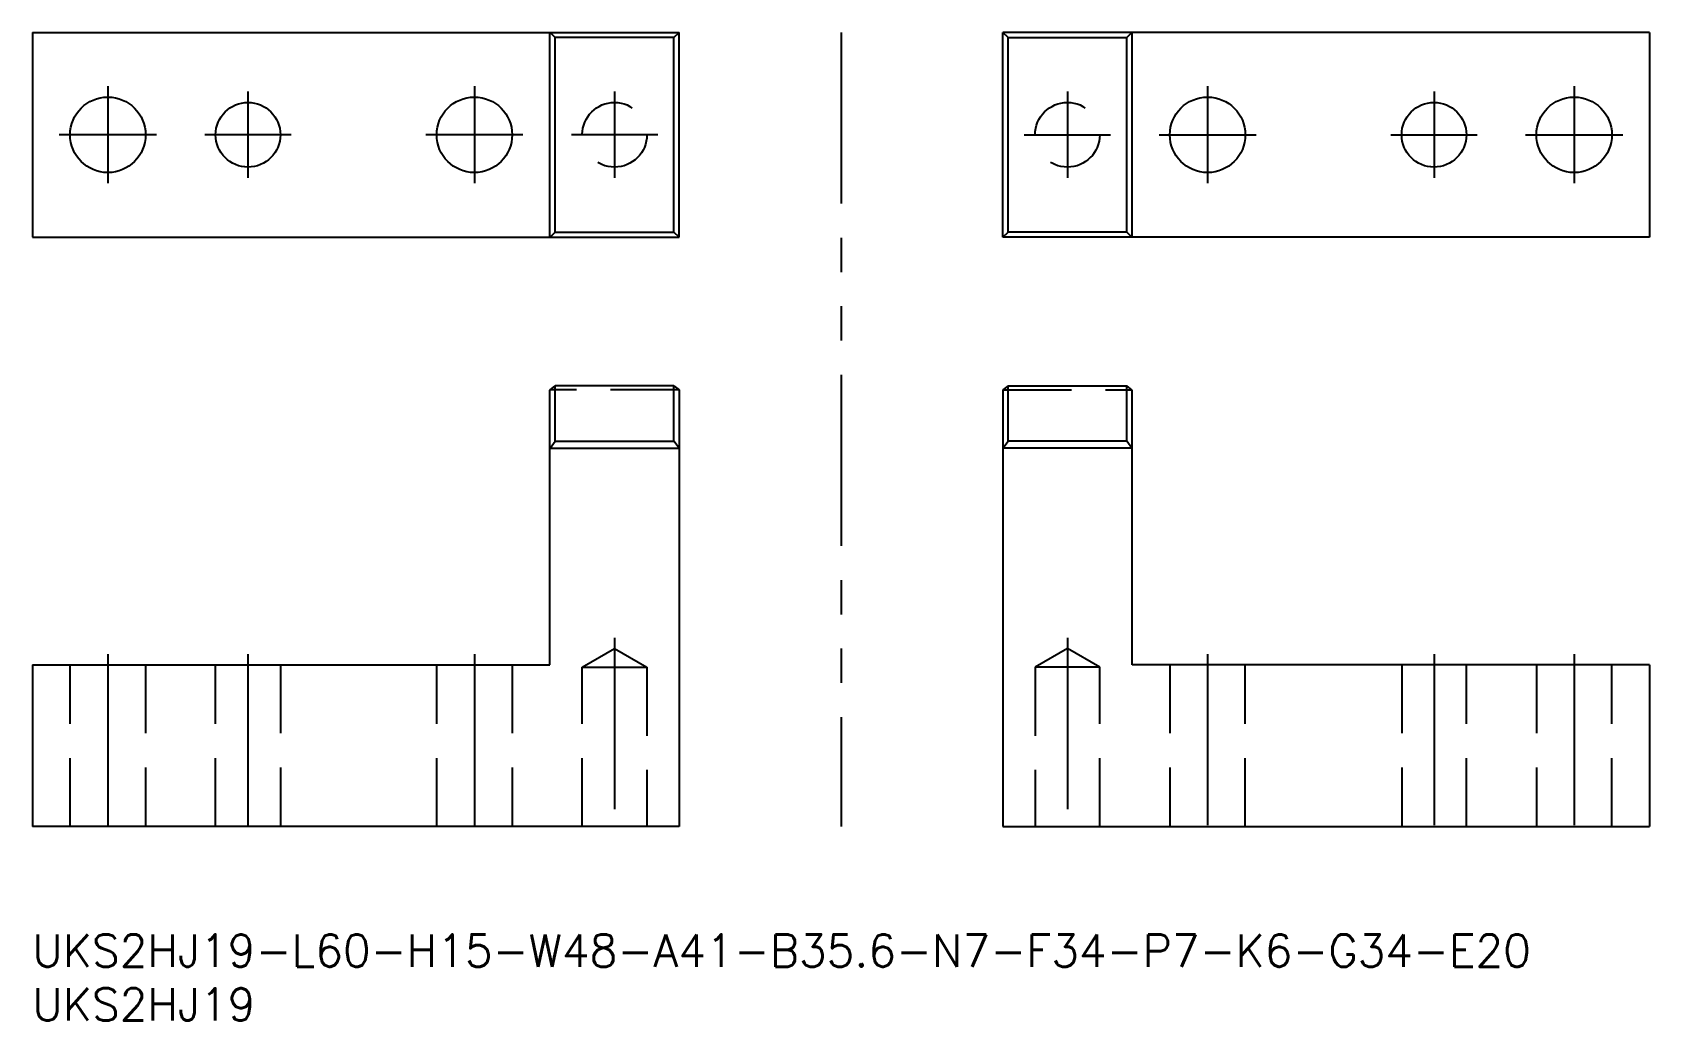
# Model space of a CAD drawing. Extents: x 0 to 150, y -8 to 84.
import ezdxf

# ---------------------------------------------------------------- set-up
doc = ezdxf.new("R2010")
doc.units = 0
doc.header["$LTSCALE"] = 0.5
for name, pattern in [('CENTER', [50.8, 31.75, -6.35, 6.35, -6.35]), ('DASHED', [19.05, 12.7, -6.35]), ('PHANTOM', [63.5, 31.75, -6.35, 6.35, -6.35, 6.35, -6.35])]:
    doc.linetypes.add(name, pattern=pattern)
for name, color, linetype in [('MSM_CENTER', 1, 'CENTER'), ('MSM_CONTINUOUS', 7, 'CONTINUOUS'), ('MSM_DASHED', 4, 'DASHED'), ('MSM_IMAGINARY', 6, 'PHANTOM'), ('MSM_PART_NUMBER', 7, 'CONTINUOUS')]:
    doc.layers.add(name, color=color, linetype=linetype)
doc.styles.get("Standard").update_dxf_attribs({"font": 'txt.shx', "height": 1, "bigfont": 'bigfont.shx'})

# ---------------------------------------------------------------- blocks, each defined once
blk = doc.blocks.new('*U44')
at = {"layer": 'MSM_PART_NUMBER'}
blk.add_text('UKS2HJ19-L60-H15-W48-A41-B35.6-N7-F34-P7-K6-G34-E20', height=3, dxfattribs=at).set_placement((0, -3))
blk = doc.blocks.new('*U45')
at = {"layer": 'MSM_PART_NUMBER'}
blk.add_text('UKS2HJ19', height=3, dxfattribs=at).set_placement((0, -8))

msp = doc.modelspace()

# ---------------------------------------------------------------- linework, layer by layer
at = {"layer": 'MSM_CENTER'}
for p, q in [((7, 78.65), (7, 69.65)), ((20, 78.15), (20, 70.15)), ((41, 78.65), (41, 69.65)), ((54, 78.15), (54, 70.15)), ((96, 78.15), (96, 70.15)), ((109, 78.65), (109, 69.65)), ((130, 78.15), (130, 70.15)), ((143, 78.65), (143, 69.65)), ((11.5, 74.15), (2.5, 74.15)), ((24, 74.15), (16, 74.15)), ((45.5, 74.15), (36.5, 74.15)), ((58, 74.15), (50, 74.15)), ((92, 74.15), (100, 74.15)), ((104.5, 74.15), (113.5, 74.15)), ((126, 74.15), (134, 74.15)), ((138.5, 74.15), (147.5, 74.15)), ((54, 27.5), (54, 9)), ((96, 27.5), (96, 9)), ((7, 26), (7, 9)), ((20, 26), (20, 9)), ((41, 26), (41, 9)), ((109, 26), (109, 9)), ((130, 26), (130, 9)), ((143, 26), (143, 9))]:
    msp.add_line(p, q, dxfattribs=at)
at = {"layer": 'MSM_CONTINUOUS'}
for p, q in [((0, 83.65), (60, 83.65)), ((0, 83.65), (0, 64.65)), ((48, 64.65), (48, 83.65)), ((48.02, 83.65), (48.5, 83.17)), ((48.5, 65.13), (48.5, 83.17)), ((59.5, 83.17), (48.5, 83.17)), ((59.5, 83.17), (59.98, 83.65)), ((59.5, 65.13), (59.5, 83.17)), ((60, 64.65), (60, 83.65)), ((150, 83.65), (90, 83.65)), ((90, 64.65), (90, 83.65)), ((90.5, 83.17), (90.02, 83.65)), ((90.5, 83.17), (101.5, 83.17)), ((90.5, 65.13), (90.5, 83.17)), ((101.98, 83.65), (101.5, 83.17)), ((101.5, 65.13), (101.5, 83.17)), ((102, 64.65), (102, 83.65)), ((150, 83.65), (150, 64.65)), ((0, 64.65), (60, 64.65)), ((48.02, 64.65), (48.5, 65.13)), ((48.5, 65.13), (59.5, 65.13)), ((59.98, 64.65), (59.5, 65.13)), ((150, 64.65), (90, 64.65)), ((90.02, 64.65), (90.5, 65.13)), ((101.5, 65.13), (90.5, 65.13)), ((101.98, 64.65), (101.5, 65.13)), ((48, 50.48), (48.02, 50.5)), ((48, 25), (48, 50.48)), ((48.02, 50.5), (48.5, 50.86)), ((59.5, 50.86), (48.5, 50.86)), ((48.5, 45.74), (48.5, 50.86)), ((59.5, 45.74), (59.5, 50.86)), ((59.5, 50.86), (59.98, 50.5)), ((59.98, 50.5), (60, 50.48)), ((60, 50.48), (60, 10)), ((90.02, 50.5), (90, 50.48)), ((90, 50.48), (90, 10)), ((90.5, 50.86), (90.02, 50.5)), ((90.5, 50.86), (101.5, 50.86)), ((90.5, 45.74), (90.5, 50.86)), ((101.98, 50.5), (101.5, 50.86)), ((101.5, 45.74), (101.5, 50.86)), ((102, 50.48), (101.98, 50.5)), ((102, 25), (102, 50.48)), ((48, 45.08), (48.02, 45.1)), ((48.02, 45.1), (48.5, 45.74)), ((48.02, 45.1), (59.98, 45.1)), ((48.5, 45.74), (59.5, 45.74)), ((59.98, 45.1), (59.5, 45.74)), ((59.98, 45.1), (60, 45.08)), ((90.02, 45.1), (90, 45.08)), ((90.02, 45.1), (90.5, 45.74)), ((101.98, 45.1), (90.02, 45.1)), ((101.5, 45.74), (90.5, 45.74)), ((101.98, 45.1), (101.5, 45.74)), ((102, 45.08), (101.98, 45.1)), ((0, 25), (48, 25)), ((0, 25), (0, 10)), ((150, 25), (102, 25)), ((150, 25), (150, 10)), ((60, 10), (0, 10)), ((90, 10), (150, 10))]:
    msp.add_line(p, q, dxfattribs=at)
for centre, radius in [((7, 74.15), 3.5), ((20, 74.15), 3), ((41, 74.15), 3.5), ((109, 74.15), 3.5), ((130, 74.15), 3), ((143, 74.15), 3.5)]:
    msp.add_circle(centre, radius, dxfattribs=at)
at = {"layer": 'MSM_DASHED'}
for p, q in [((59.98, 50.5), (48.02, 50.5)), ((90.02, 50.5), (101.98, 50.5)), ((51, 24.77), (54, 26.5)), ((54, 26.5), (57, 24.77)), ((96, 26.5), (93, 24.77)), ((99, 24.77), (96, 26.5)), ((3.5, 10), (3.5, 25)), ((10.5, 25), (10.5, 10)), ((17, 10), (17, 25)), ((23, 25), (23, 10)), ((37.5, 10), (37.5, 25)), ((44.5, 25), (44.5, 10)), ((51, 24.77), (57, 24.77)), ((51, 10), (51, 24.77)), ((57, 24.77), (57, 10)), ((99, 24.77), (93, 24.77)), ((93, 24.77), (93, 10)), ((99, 10), (99, 24.77)), ((105.5, 25), (105.5, 10)), ((112.5, 10), (112.5, 25)), ((127, 25), (127, 10)), ((133, 10), (133, 25)), ((139.5, 25), (139.5, 10)), ((146.5, 10), (146.5, 25))]:
    msp.add_line(p, q, dxfattribs=at)
for centre in [(54, 74.15), (96, 74.15)]:
    msp.add_circle(centre, 3, dxfattribs=at)
at = {"layer": 'MSM_IMAGINARY'}
msp.add_line((75, 83.65), (75, 10), dxfattribs=at)

# ---------------------------------------------------------------- block references
at = {"layer": 'MSM_CONTINUOUS'}
for name in ['*U44', '*U45']:
    msp.add_blockref(name, (0, 0), dxfattribs=at)

doc.saveas('drawing.dxf')
